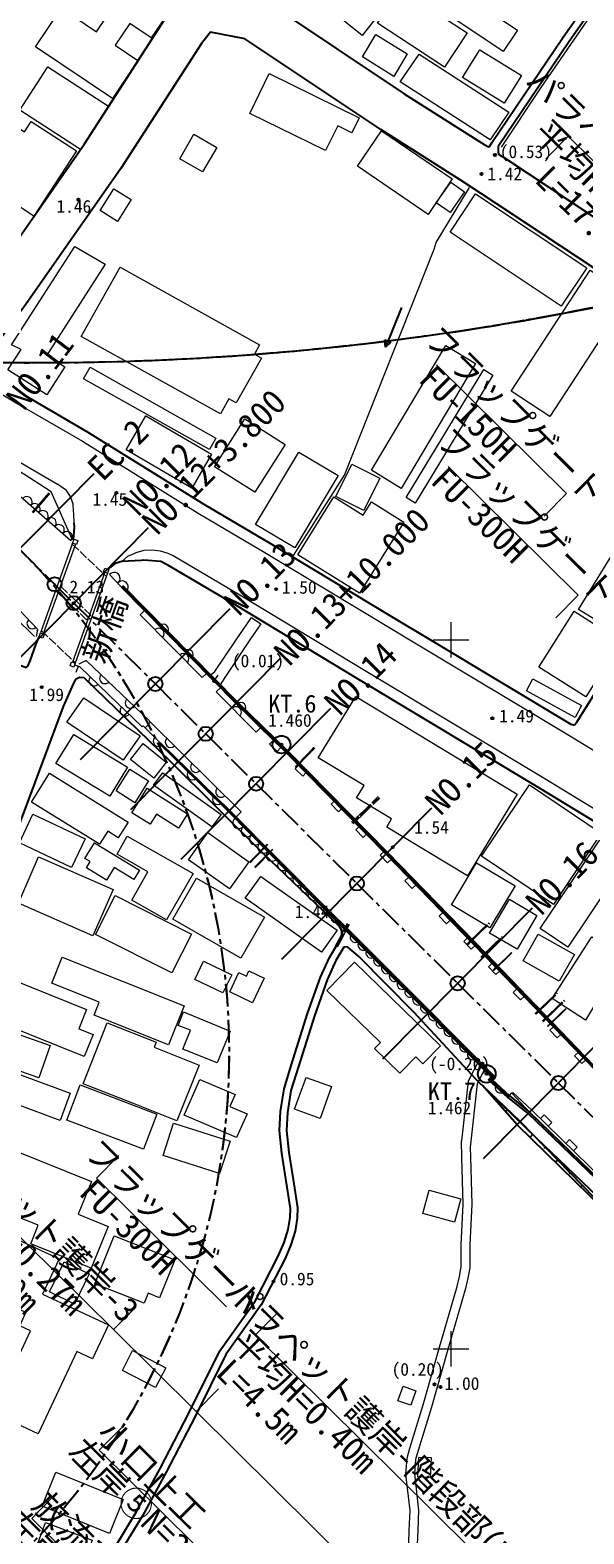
# Model space of a CAD drawing. Header units: metres. Extents: x -18 to 909, y -213 to 1219.
# Drawn here: x 380.6 to 458.7, y 253.9 to 466 of the extents above; entities that cross this region are included whole.
import ezdxf
from ezdxf.enums import TextEntityAlignment as Align

# ---------------------------------------------------------------- set-up
doc = ezdxf.new("R2010")
doc.units = ezdxf.units.M
doc.linetypes.add('CENTER', pattern=[5.08, 3.175, -0.635, 0.635, -0.635])
doc.linetypes.add('DASHED', pattern=[1.524, 1.27, -0.254])
for name, color, linetype in [('D-STR', 7, 'Continuous'), ('D-STR-HTXT', 7, 'Continuous'), ('D-STR-STR2', 7, 'Continuous'), ('D-SUV', 7, 'Continuous'), ('S-SUV', 7, 'Continuous'), ('S-SUV-BMK', 7, 'Continuous'), ('S-SUV-CELN', 7, 'Continuous'), ('S-SUV-HTXT', 7, 'Continuous'), ('S-SUV-RIV', 7, 'Continuous'), ('S-SUV-SRVR', 7, 'Continuous'), ('S-SUV-STR', 7, 'Continuous'), ('S-SUV-TTL', 7, 'Continuous'), ('V-nasSTD', 7, 'Continuous')]:
    doc.layers.add(name, color=color, linetype=linetype)
doc.styles.add('JP', font='msgothic.ttc')

msp = doc.modelspace()

# ---------------------------------------------------------------- hatches: boundary and pattern name
at = {"layer": 'V-nasSTD', "true_color": 0xc0c0c0, "transparency": 33554521}
for points in [[(437.03, 327.61), (436.79, 327.37), (436.79, 327.37), (422.65, 341.52), (422.65, 341.52), (408.63, 355.78), (408.63, 355.78), (401.52, 362.81), (401.52, 362.81), (398.91, 365.37), (398.91, 365.37), (399.01, 365.48), (399.01, 365.48), (401.63, 362.92), (401.63, 362.92), (408.77, 355.92), (408.77, 355.92), (422.88, 341.74), (422.88, 341.74), (437.03, 327.61)], [(527.61, 252.8), (515.67, 264.9), (515.67, 264.9), (501.61, 279.13), (501.61, 279.13), (496.7, 284.29), (496.7, 284.29), (496.69, 284.3), (496.69, 284.3), (496.1, 283.76), (496.1, 283.76), (487.01, 292.81), (487.01, 292.81), (479.78, 299.95), (479.78, 299.95), (472.74, 306.9), (472.74, 306.9), (458.88, 321.25), (458.88, 321.25), (445.01, 335.67), (445.01, 335.67), (431.07, 350.01), (431.07, 350.01), (417.02, 364.25), (417.02, 364.25), (416.82, 364.05), (416.82, 364.05), (430.84, 349.79), (430.84, 349.79), (444.78, 335.43), (444.78, 335.43), (458.69, 321.06), (458.69, 321.06), (472.67, 306.75), (472.67, 306.75), (486.84, 292.64), (486.84, 292.64), (501.43, 278.95), (501.43, 278.95), (515.5, 264.74), (515.5, 264.74), (527.46, 252.65), (527.46, 252.65), (527.61, 252.8)]]:
    msp.add_hatch(color=7, dxfattribs=at).paths.add_polyline_path(points)

# ---------------------------------------------------------------- linework, layer by layer
at = {"layer": 'D-STR', "lineweight": 25, "true_color": 0xff0000}
for p, q in [((399.01, 365.48), (398.91, 365.37)), ((422.88, 341.74), (437.03, 327.61)), ((442.53, 337.32), (442.74, 337.54)), ((444.4, 335.4), (444.61, 335.61)), ((446.15, 333.59), (446.36, 333.8)), ((449.32, 311.6), (444.43, 317.13)), ((449.78, 312.07), (444.43, 317.13)), ((447.96, 315.47), (448.19, 315.72)), ((450.89, 313.18), (448, 315.51)), ((448.19, 315.72), (451.08, 313.37))]:
    msp.add_line(p, q, dxfattribs=at)
for points in [[(416.82, 364.05), (409.68, 371.05), (393.54, 387.44)], [(416.92, 364.15), (409.79, 371.16), (393.64, 387.54)], [(417.02, 364.25), (409.87, 371.25), (393.71, 387.61)], [(398.91, 365.37), (408.67, 355.82), (422.77, 341.64), (436.93, 327.51)], [(399.01, 365.48), (408.77, 355.92), (422.88, 341.74)], [(436.79, 327.37), (422.65, 341.52), (408.63, 355.78), (401.52, 362.81)], [(496.09, 283.41), (472.67, 306.75), (458.69, 321.06), (444.78, 335.43), (430.84, 349.79), (416.82, 364.05)], [(496.1, 283.62), (472.78, 306.86), (458.8, 321.17), (444.89, 335.54), (430.95, 349.89), (416.92, 364.15), (416.92, 364.15)], [(487.01, 292.81), (472.78, 306.86), (458.88, 321.25), (445.01, 335.67), (431.07, 350.01), (417.02, 364.25)], [(436.79, 327.37), (445.67, 318.36), (445.27, 317.94), (447.96, 315.47)], [(436.92, 327.51), (445.95, 318.36), (445.55, 317.95), (448.09, 315.61)], [(437.03, 327.61), (446.15, 318.37), (445.77, 317.96), (448.19, 315.72)], [(449.78, 312.07), (463.74, 297.74), (476.83, 282.53), (491.75, 269.18), (506.17, 255.31), (520.35, 241.21), (535.01, 227.59), (548.72, 213.01), (562.95, 198.95)], [(564.73, 200.75), (550.59, 214.9), (536.28, 228.87), (522.06, 242.93), (507.69, 256.85), (493.48, 270.92), (479.15, 284.88), (465.31, 299.32), (450.89, 313.18)], [(451.08, 313.37), (465.44, 299.46), (479.52, 285.25), (493.74, 271.18), (508.02, 257.18), (522.28, 243.16), (536.45, 229.04), (550.83, 215.14), (564.78, 200.8)], [(562.15, 198.15), (547.45, 211.73), (533.77, 226.34), (519.59, 240.45), (505.26, 254.39), (490.81, 268.23), (476, 281.7), (463.62, 297.62), (449.32, 311.6)]]:
    msp.add_lwpolyline(points, dxfattribs=at)
at = {"layer": 'D-STR-HTXT', "lineweight": 18, "true_color": 0xff0000}
for p, q in [((453.37, 447.85), (456.54, 451.04)), ((456.54, 451.04), (479.99, 427.82)), ((354.34, 320.38), (392.39, 282.7)), ((392.39, 282.7), (395.56, 285.89)), ((392.39, 282.7), (404.05, 271.15)), ((404.05, 271.15), (407.22, 274.35)), ((404.05, 271.15), (522.16, 154.17))]:
    msp.add_line(p, q, dxfattribs=at)
for points in [[(453.12, 397.43), (456.28, 400.63), (437.95, 418.78)], [(454.78, 383.11), (457.95, 386.31), (439.62, 404.47)], [(393.18, 307.25), (390.01, 304.05), (408.34, 285.9)], [(415.55, 285.09), (412.38, 281.9), (447.62, 246.99)], [(393.56, 268.87), (390.39, 265.68), (408.23, 248.01)], [(384.06, 259.28), (380.89, 256.08), (396.24, 240.88)]]:
    msp.add_lwpolyline(points, dxfattribs=at)
at = {"layer": 'D-STR-STR2', "lineweight": 25, "true_color": 0xff0000}
for p, q in [((448, 315.51), (448.2, 315.71)), ((449.96, 313.93), (450.05, 314.03)), ((448, 313.76), (447.69, 313.45)), ((449.81, 312.04), (449.63, 311.85)), ((451.83, 312.28), (452.02, 312.46)), ((451.56, 310.25), (451.14, 309.82)), ((453.64, 310.54), (453.73, 310.63)), ((453.3, 308.46), (453.11, 308.27)), ((455.44, 308.81), (455.61, 308.98)), ((455.05, 306.67), (454.71, 306.33)), ((457.24, 307.08), (457.32, 307.16)), ((456.79, 304.87), (456.64, 304.73)), ((458.53, 303.08), (458.29, 302.83))]:
    msp.add_line(p, q, dxfattribs=at)
at = {"layer": 'D-SUV', "lineweight": 13, "true_color": 0x0000ff}
for p, q in [((382.65, 399.97), (380.94, 398.01)), ((382.76, 399.87), (381.05, 397.91)), ((414.09, 351.2), (412.27, 349.34)), ((414.18, 351.11), (412.36, 349.25)), ((414.81, 350.49), (412.99, 348.63)), ((414.89, 350.42), (413.07, 348.56))]:
    msp.add_line(p, q, dxfattribs=at)
at = {"layer": 'D-SUV', "linetype": 'DASHED', "lineweight": 13, "true_color": 0x0000ff}
for p, q in [((382.71, 399.92), (381, 397.96)), ((383.31, 400.72), (382.65, 399.97)), ((383.36, 400.67), (382.71, 399.92)), ((383.42, 400.62), (382.76, 399.87)), ((412.27, 349.34), (411.57, 348.63)), ((412.36, 349.25), (411.66, 348.54)), ((412.99, 348.63), (412.29, 347.92)), ((413.07, 348.56), (412.37, 347.85)), ((447.81, 335.21), (448.52, 335.91)), ((447.84, 335.18), (448.56, 335.88)), ((447.88, 335.14), (448.59, 335.84)), ((455.47, 327.32), (456.19, 328.01)), ((455.5, 327.28), (456.22, 327.97)), ((455.54, 327.24), (456.26, 327.94))]:
    msp.add_line(p, q, dxfattribs=at)
at = {"layer": 'D-SUV', "lineweight": 13, "true_color": 0x0000ff}
for points in [[(447.81, 335.21), (446.37, 333.82), (445.95, 333.39)], [(447.88, 335.14), (446.44, 333.75), (446.02, 333.32)], [(455.47, 327.32), (453.6, 325.51)], [(455.54, 327.24), (453.66, 325.44)]]:
    msp.add_lwpolyline(points, dxfattribs=at)
at = {"layer": 'D-SUV', "linetype": 'DASHED', "lineweight": 13, "true_color": 0x0000ff}
for points in [[(447.84, 335.18), (446.41, 333.78), (445.99, 333.36)], [(455.5, 327.28), (453.63, 325.48)]]:
    msp.add_lwpolyline(points, dxfattribs=at)
at = {"layer": 'S-SUV', "lineweight": 13, "true_color": 0xffffff}
for p, q in [((386.64, 393.66), (382.11, 380.97)), ((387.03, 393.52), (382.49, 380.83)), ((391.17, 389.53), (386.63, 376.83)), ((391.85, 389.21), (394.16, 386.79)), ((394.16, 386.79), (396.78, 384.12)), ((381.69, 381.52), (379.19, 384.14)), ((396.78, 384.12), (405.54, 375.25)), ((407.53, 373.29), (413.15, 367.58)), ((414.95, 365.84), (414.42, 365.3)), ((414.42, 365.3), (415.5, 364.26)), ((415.5, 364.26), (416.02, 364.8)), ((418.54, 362.36), (418.02, 361.82)), ((418.02, 361.82), (419.1, 360.78)), ((419.1, 360.78), (419.62, 361.32)), ((423.63, 357.33), (423.09, 356.81)), ((423.09, 356.81), (424.13, 355.73)), ((424.13, 355.73), (424.67, 356.25)), ((427.1, 353.73), (426.56, 353.21)), ((426.56, 353.21), (427.6, 352.13)), ((427.6, 352.13), (428.14, 352.65)), ((430.57, 350.13), (430.03, 349.61)), ((430.03, 349.61), (431.07, 348.53)), ((431.07, 348.53), (431.61, 349.05)), ((434.04, 346.53), (433.5, 346.01)), ((433.5, 346.01), (434.54, 344.93)), ((434.54, 344.93), (435.08, 345.45)), ((438.85, 341.55), (438.32, 341.02)), ((438.32, 341.02), (439.36, 339.95)), ((439.36, 339.95), (439.9, 340.47)), ((442.34, 337.96), (441.8, 337.44)), ((441.8, 337.44), (442.85, 336.36)), ((442.85, 336.36), (443.39, 336.89)), ((445.83, 334.38), (445.29, 333.86)), ((445.29, 333.86), (446.34, 332.78)), ((446.34, 332.78), (446.87, 333.3)), ((449.32, 330.8), (448.78, 330.27)), ((448.78, 330.27), (449.82, 329.2)), ((449.82, 329.2), (450.36, 329.72)), ((454.49, 325.45), (453.95, 324.93)), ((453.95, 324.93), (454.99, 323.85)), ((454.99, 323.85), (455.53, 324.37)), ((457.96, 321.85), (457.42, 321.33)), ((457.42, 321.33), (458.45, 320.25)), ((458.45, 320.25), (459, 320.77)), ((446.2, 318.42), (445.11, 319.51)), ((453.16, 312.99), (452.63, 312.46)), ((454.23, 311.94), (453.16, 312.99)), ((453.7, 311.41), (454.23, 311.94)), ((456.73, 309.5), (456.21, 308.96)), ((457.8, 308.45), (456.73, 309.5)), ((457.28, 307.91), (457.8, 308.45))]:
    msp.add_line(p, q, dxfattribs=at)
at = {"layer": 'S-SUV', "linetype": 'DASHED', "lineweight": 13, "true_color": 0xffffff}
for p, q in [((386.59, 393.51), (391.4, 388.96)), ((382.23, 381.3), (387.03, 376.75))]:
    msp.add_line(p, q, dxfattribs=at)
at = {"layer": 'S-SUV', "lineweight": 13, "true_color": 0x0000ff}
for p, q in [((381.69, 381.46), (381.49, 380.48)), ((381.69, 381.46), (381.6, 381.27)), ((381.69, 381.46), (381.7, 381.25)), ((387.45, 376.31), (387.08, 375.38)), ((387.45, 376.31), (387.33, 376.14)), ((387.45, 376.31), (387.42, 376.1)), ((406.61, 374.2), (407.19, 375.01)), ((406.61, 374.2), (406.68, 374.4)), ((406.61, 374.2), (406.76, 374.34)), ((418.01, 362.08), (419.8, 363.93)), ((418.11, 361.98), (419.9, 363.83)), ((418.06, 362.03), (418.16, 362.21)), ((418.06, 362.03), (418.23, 362.14)), ((425.99, 354.27), (427.74, 355.95)), ((426.09, 354.16), (426.2, 354.33)), ((426.2, 354.05), (427.94, 355.74)), ((426.09, 354.16), (426.27, 354.26)), ((425.38, 339.97), (424.19, 337.74)), ((425.65, 339.83), (424.45, 337.6)), ((425.52, 339.9), (425.38, 339.75)), ((425.52, 339.9), (425.47, 339.7)), ((442.25, 337.07), (444.18, 338.94)), ((442.36, 336.96), (444.28, 338.84)), ((442.31, 337.02), (442.41, 337.19)), ((442.31, 337.02), (442.48, 337.12)), ((444.23, 335.25), (446.05, 337.02)), ((444.29, 335.2), (444.39, 335.37)), ((444.29, 335.2), (444.46, 335.3)), ((444.34, 335.14), (446.15, 336.91)), ((451.89, 327.31), (453.76, 329.1)), ((452, 327.2), (453.86, 328.99)), ((451.94, 327.25), (452.05, 327.43)), ((451.94, 327.25), (452.12, 327.36)), ((452.9, 326.25), (454.77, 328.05)), ((453, 326.14), (454.87, 327.94)), ((452.95, 326.19), (453.06, 326.37)), ((452.95, 326.19), (453.13, 326.29)), ((444.44, 320.24), (443.98, 319.36)), ((444.44, 320.24), (444.31, 320.09)), ((444.44, 320.24), (444.39, 320.04))]:
    msp.add_line(p, q, dxfattribs=at)
at = {"layer": 'S-SUV', "linetype": 'DASHED', "lineweight": 13, "true_color": 0x0000ff}
for p, q in [((419.8, 363.93), (420.86, 365.03)), ((419.85, 363.88), (420.91, 364.97)), ((419.9, 363.83), (420.96, 364.92)), ((418.06, 362.03), (419.85, 363.88)), ((427.74, 355.95), (429.83, 357.97)), ((427.84, 355.84), (429.94, 357.86)), ((427.94, 355.74), (430.04, 357.76)), ((426.09, 354.16), (427.84, 355.84)), ((425.52, 339.9), (424.32, 337.67)), ((444.18, 338.94), (445.35, 340.09)), ((444.23, 338.89), (445.41, 340.03)), ((444.28, 338.84), (445.46, 339.98)), ((424.19, 337.74), (423.69, 336.81)), ((424.32, 337.67), (423.82, 336.74)), ((424.45, 337.6), (423.95, 336.67)), ((442.31, 337.02), (444.23, 338.89)), ((446.05, 337.02), (447.23, 338.16)), ((446.1, 336.97), (447.28, 338.11)), ((446.15, 336.91), (447.33, 338.06)), ((444.29, 335.2), (446.1, 336.97)), ((451.94, 327.25), (453.81, 329.05)), ((453.76, 329.1), (454.93, 330.23)), ((453.81, 329.05), (454.99, 330.18)), ((453.86, 328.99), (455.04, 330.12)), ((454.77, 328.05), (455.95, 329.18)), ((454.82, 327.99), (456, 329.12)), ((454.87, 327.94), (456.05, 329.07)), ((452.95, 326.19), (454.82, 327.99))]:
    msp.add_line(p, q, dxfattribs=at)
at = {"layer": 'S-SUV', "lineweight": 13, "true_color": 0xffffff}
for points in [[(337.92, 434.87), (348.47, 431.05), (351.08, 430.02), (353.63, 428.58), (364.04, 422.16), (378.94, 413.31), (388.04, 408.03), (404.37, 397.86), (413.76, 392.33), (431.22, 381.79), (434.21, 380)], [(386.56, 394.21), (383.63, 400.88), (379.78, 403.37), (364.47, 412.6), (355.71, 417.91), (349.49, 421.64), (330.42, 427.77), (325.3, 427.75)], [(335.54, 428.29), (345.99, 424.5), (348.06, 423.68), (350.06, 422.56), (360.39, 416.19), (375.37, 407.29), (384.53, 401.97)], [(364.06, 412.15), (368.93, 408.59), (375.62, 403.16), (379.63, 399.95), (386.41, 394.03)], [(386.88, 396.53), (386.8, 397.75), (386.77, 398.21), (386.71, 399.12), (386.34, 400.21), (385.76, 401.09), (384.53, 401.97)], [(367.67, 393.79), (381.29, 380.48)], [(387.37, 394.01), (387.18, 393.47), (386.64, 393.66), (386.84, 394.2), (387.37, 394.01)], [(400.82, 391.83), (400.13, 392.18), (399.03, 392.53), (397.83, 392.67), (396.68, 392.61), (395.56, 392.28), (395.18, 392.1), (394.39, 391.74), (393.58, 391.05)], [(420.65, 380), (410.21, 386.3), (400.82, 391.83)], [(391.55, 389.39), (387.02, 376.69)], [(391.74, 389.93), (391.55, 389.39), (391.02, 389.58), (391.21, 390.12), (391.74, 389.93)], [(396.78, 384.12), (396.17, 383.53), (404.92, 374.68), (405.54, 375.25)], [(382.64, 380.77), (382.45, 380.24), (381.92, 380.43), (382.11, 380.97), (382.64, 380.77)], [(626.37, 257.05), (609.75, 266.12), (593.68, 275.83), (574.39, 287.48), (555.36, 298.99), (537.51, 309.58), (517.74, 321.52), (494.84, 335.32), (491.26, 337.49), (485.45, 340.9), (472.05, 348.93), (453.22, 360.41), (427.79, 375.69), (420.65, 380)], [(420.65, 380), (420.65, 380)], [(434.21, 380), (456.84, 366.41), (475.66, 354.93), (489.06, 346.89), (494.86, 343.5), (498.51, 341.28), (521.27, 327.57), (541.08, 315.6), (558.98, 304.98), (577.65, 293.69), (597.03, 281.98), (613.24, 272.19), (629.73, 263.2)], [(434.21, 380), (434.21, 380)], [(387.02, 376.69), (386.82, 376.16), (386.29, 376.35), (386.48, 376.89), (387.02, 376.69)], [(409.52, 354.83), (409.68, 355.01), (400.97, 363.51), (396.57, 367.87), (396.45, 367.74), (391.71, 372.3), (387.67, 376.19), (386.96, 376.41)], [(397.58, 368.33), (397.47, 368.57), (388.54, 377.11), (387.5, 376.56)], [(405.54, 375.25), (406.18, 375.13), (406.71, 375.53)], [(408.09, 374.69), (407.44, 373.67), (407.53, 373.29)], [(407.53, 373.29), (406.9, 372.66), (412.51, 366.99), (413.15, 367.58)], [(409.68, 355.01), (410.42, 355.75), (397.62, 368.37), (396.87, 367.61)], [(413.15, 367.58), (421.41, 359.58), (421.44, 359.61), (437.27, 343.17), (451.95, 328.09), (461.54, 318.12), (478.05, 301.23)], [(443.66, 321.01), (426.03, 338.67), (425.43, 339.27), (415.78, 348.73), (415.41, 349.07), (409.52, 354.83)], [(451.95, 328.09), (461.77, 318.32), (478.37, 301.67), (495.83, 284.5), (496.69, 283.95)], [(448.72, 316.14), (448.61, 316.02), (448.54, 316.11), (448.19, 315.72), (445.77, 317.96), (446.2, 318.42)], [(471.01, 294.03), (471.21, 294.19), (465.68, 299.7), (451.38, 313.68), (448.72, 316.14)], [(471.01, 294.03), (465.44, 299.46), (451.08, 313.38), (448.61, 316.02)]]:
    msp.add_lwpolyline(points, dxfattribs=at)
at = {"layer": 'S-SUV', "lineweight": 25, "true_color": 0xffffff}
for points in [[(433.04, 426.86), (430.76, 421.31)], [(430.76, 421.31), (430.68, 422.31)], [(430.68, 422.31), (431.52, 421.97)], [(431.52, 421.97), (430.76, 421.31)]]:
    msp.add_lwpolyline(points, dxfattribs=at)
at = {"layer": 'S-SUV', "lineweight": 25, "true_color": 0x00ffff}
for points in [[(368.55, 382.14), (389.66, 403.46)], [(376.24, 374.52), (397.35, 395.84)], [(387.75, 363.12), (408.86, 384.44)], [(394.86, 356.08), (415.97, 377.4)], [(401.96, 349.05), (423.07, 370.36)], [(416.17, 334.97), (437.28, 356.29)], [(430.38, 320.9), (451.49, 342.21)], [(444.59, 306.82), (465.7, 328.14)]]:
    msp.add_lwpolyline(points, dxfattribs=at)
at = {"layer": 'S-SUV', "linetype": 'DASHED', "lineweight": 13, "true_color": 0xffffff}
msp.add_lwpolyline([(385.01, 387.49), (389.23, 383.5), (388.61, 382.84), (384.39, 386.84), (385.01, 387.49)], dxfattribs=at)
at = {"layer": 'S-SUV', "lineweight": 13, "true_color": 0xffffff}
for centre, radius, start, end in [((380.2, 399.46), 0.75, 318.843, 138.8594), ((381.33, 398.47), 0.75, 318.843, 138.8594), ((382.46, 397.48), 0.75, 318.843, 138.8594), ((383.59, 396.49), 0.75, 318.843, 138.8594), ((384.72, 395.51), 0.75, 318.843, 138.8594), ((385.85, 394.52), 0.75, 318.843, 138.8594), ((392.49, 388.67), 0.843, 307.3886, 139.9987), ((393.65, 387.46), 0.843, 307.3886, 139.9987), ((380.96, 382.29), 0.75, 133.6886, 313.6886), ((399.4, 381.47), 0.75, 314.6198, 134.6198), ((398.79, 380.88), 0.75, 314.6842, 134.6843), ((402.3, 377.32), 0.75, 314.6842, 134.6842), ((402.91, 377.91), 0.75, 314.6198, 134.6198), ((389.69, 374.25), 0.75, 136.0986, 316.0986), ((391.2, 374.57), 0.75, 136.2717, 316.2717), ((394.81, 371.11), 0.75, 136.2717, 316.2717), ((394.08, 370.02), 0.75, 136.0958, 316.0958), ((409.71, 369.82), 0.75, 314.7, 134.7004), ((410.34, 370.43), 0.75, 314.5348, 134.5348), ((398.77, 365.69), 0.75, 135.2811, 315.2811), ((400.46, 365.57), 0.75, 135.3922, 315.3921), ((403.54, 361), 0.75, 135.6928, 315.6928), ((404.02, 362.06), 0.75, 135.3922, 315.3922), ((407.58, 358.55), 0.75, 135.3922, 315.3922), ((407.11, 357.51), 0.75, 135.6928, 315.6927), ((410.06, 354.2), 0.828, 130.2091, 320.9612), ((411.23, 353.05), 0.828, 130.2091, 320.9612), ((412.41, 351.9), 0.828, 130.2091, 320.9612), ((413.59, 350.74), 0.828, 130.2091, 320.9612), ((414.76, 349.59), 0.828, 130.2091, 320.9612), ((416.31, 348.21), 0.751, 135.5065, 315.6208), ((417.38, 347.15), 0.751, 135.5065, 315.6208), ((418.46, 346.1), 0.751, 135.5065, 315.6208), ((419.53, 345.05), 0.751, 135.5065, 315.6208), ((420.6, 344), 0.751, 135.5065, 315.6208), ((421.67, 342.95), 0.751, 135.5065, 315.6208), ((422.74, 341.9), 0.751, 135.5065, 315.6208), ((423.82, 340.85), 0.751, 135.5065, 315.6208), ((424.89, 339.8), 0.751, 135.5065, 315.6208), ((426.56, 338.09), 0.78, 132.7416, 317.1934), ((427.66, 336.99), 0.78, 132.7416, 317.1934), ((428.76, 335.89), 0.78, 132.7416, 317.1934), ((429.86, 334.78), 0.78, 132.7416, 317.1934), ((430.97, 333.68), 0.78, 132.7416, 317.1934), ((432.07, 332.58), 0.78, 132.7416, 317.1934), ((433.17, 331.47), 0.78, 132.7416, 317.1934), ((434.27, 330.37), 0.78, 132.7416, 317.1934), ((435.37, 329.27), 0.78, 132.7416, 317.1934), ((436.48, 328.16), 0.78, 132.7416, 317.1934), ((437.58, 327.06), 0.78, 132.7416, 317.1934), ((438.68, 325.96), 0.78, 132.7416, 317.1934), ((439.78, 324.85), 0.78, 132.7416, 317.1934), ((440.88, 323.75), 0.78, 132.7416, 317.1934), ((441.99, 322.65), 0.78, 132.7416, 317.1934), ((443.09, 321.54), 0.78, 132.7416, 317.1934), ((446.98, 316.84), 0.75, 137.3073, 317.3073)]:
    msp.add_arc(centre, radius, start, end, dxfattribs=at)
at = {"layer": 'S-SUV-BMK', "lineweight": 25, "true_color": 0xffffff}
for centre in [(384.1, 387.85), (386.8, 385.18), (398.31, 373.78), (405.41, 366.74), (412.52, 359.7), (426.73, 345.63), (440.94, 331.56), (455.15, 317.48)]:
    msp.add_circle(centre, 1, dxfattribs=at)
at = {"layer": 'S-SUV-BMK', "true_color": 0xffffff}
for p in [(384.1, 387.85), (386.8, 385.18), (398.31, 373.78), (405.41, 366.74), (412.52, 359.7), (426.73, 345.63), (440.94, 331.56), (455.15, 317.48)]:
    msp.add_point(p, dxfattribs=at)
at = {"layer": 'S-SUV-CELN', "linetype": 'CENTER', "lineweight": 25, "true_color": 0xffffff}
for p, q in [((379.1, 392.8), (384.1, 387.85)), ((384.1, 387.85), (386.8, 385.18)), ((386.8, 385.18), (398.31, 373.78)), ((398.31, 373.78), (405.41, 366.74)), ((405.41, 366.74), (412.52, 359.7)), ((412.52, 359.7), (426.73, 345.63)), ((426.73, 345.63), (440.94, 331.56)), ((440.94, 331.56), (455.15, 317.48)), ((455.15, 317.48), (469.36, 303.41))]:
    msp.add_line(p, q, dxfattribs=at)
for centre, radius, start, end in [((381.66, 819.2), 400, 248.8722, 247.7276), ((381.66, 819.2), 400, 251.6868, 248.8722), ((381.66, 819.2), 400, 251.7369, 251.6868), ((381.66, 819.2), 400, 254.6017, 251.7369), ((381.66, 819.2), 400, 255.646, 254.6017), ((308.73, 321.75), 100, 75.646, 75.6231), ((308.73, 321.75), 100, 75.6231, 64.1639)]:
    msp.add_arc(centre, radius, start, end, dxfattribs=at)
at = {"layer": 'S-SUV-RIV', "lineweight": 13, "true_color": 0x0000ff}
for points in [[(447.14, 449.52), (452.7, 457.91), (463.83, 474.05), (470.55, 481.34), (481.51, 489.07)], [(424.98, 403.23), (437.61, 435.11), (437.93, 436.04), (442.61, 443.83)], [(417.81, 391.9), (424.98, 403.23)], [(409.7, 380), (411.85, 383.16)], [(413.17, 382.27), (411.63, 380)], [(411.85, 383.16), (413.17, 382.27)], [(406.71, 375.53), (409.7, 380)], [(411.63, 380), (408.09, 374.69)], [(409.7, 380), (409.7, 380)], [(411.63, 380), (411.63, 380)], [(444.03, 320.86), (442.42, 317.77), (441.5, 309.31)], [(445.02, 319.95), (443.69, 317.39), (442.71, 308.43)], [(434.05, 252.63), (434.11, 254.37), (434.24, 257.19), (433.65, 262.32), (433.82, 264.57), (434.21, 265.98), (436.1, 272.11), (438.3, 279.88), (440.87, 288.79), (441.2, 290.2), (441.45, 291.54), (441.46, 294.68), (441.72, 300.42), (441.53, 306.97), (441.5, 309.31)], [(442.71, 308.43), (442.73, 307.01), (442.92, 300.41), (442.66, 294.66), (442.65, 291.42), (442.37, 289.96), (442.04, 288.5), (439.47, 279.57), (437.25, 271.78), (435.37, 265.65), (435.01, 264.36), (434.86, 262.35), (435.44, 257.23), (435.31, 254.32), (435.24, 252.49)]]:
    msp.add_lwpolyline(points, dxfattribs=at)
at = {"layer": 'S-SUV-SRVR', "lineweight": 25, "true_color": 0x808080}
for points in [[(369.15, 423.1), (375, 430.91), (388.32, 449.95), (399.65, 467.54), (408.2, 480.17), (421.03, 498.5)], [(564.12, 434.85), (535.65, 453.68), (506.9, 472.47), (481.35, 489.39), (470.17, 481.78), (464.93, 476.13), (464, 474.91), (456.65, 464.42), (446.65, 449.59)], [(445.81, 450.21), (455.84, 465.01), (462.06, 473.97)], [(414.28, 469.79), (433.4, 457.01), (444.67, 449.87)], [(410.94, 464.8), (406.07, 465.7), (404.81, 464.11)], [(485.79, 415.13), (474.06, 422.76), (459.9, 432.61), (444.17, 443.02), (441.44, 444.82), (430.13, 451.98), (410.94, 464.8)], [(404.81, 464.11), (393.46, 446.49), (380.02, 427.27), (374.11, 419.38)], [(444.67, 449.87), (445.3, 449.57), (445.42, 449.58), (445.81, 450.21)], [(446.65, 449.59), (446.66, 449.09), (446.67, 448.74), (446.77, 448.48), (447.55, 447.98)], [(447.55, 447.98), (463.25, 437.59), (477.39, 427.75), (498.31, 414.24)], [(379.74, 414.59), (388.8, 409.32), (405.13, 399.16), (414.54, 393.61), (431.84, 383.17), (437.13, 380)], [(386.75, 394.13), (386.93, 395.91), (386.88, 396.53)], [(393.58, 391.05), (392.63, 390.75), (391.85, 390.17), (391.67, 389.95)], [(400.06, 390.54), (399.07, 391.07), (396.71, 391.22), (396.33, 391.2), (393.58, 391.05)], [(417.74, 380), (409.43, 385.02), (400.06, 390.54)], [(379.35, 376.38), (380.09, 376.12), (380.35, 376.31), (380.68, 377.05), (381.52, 379.42), (381.92, 380.43)], [(381.72, 380), (381.72, 380)], [(482.52, 340.86), (471.29, 347.64), (452.5, 359.1), (427.17, 374.31), (417.74, 380)], [(417.74, 380), (417.74, 380)], [(437.13, 380), (456.92, 368.12)], [(437.13, 380), (437.13, 380)], [(457.74, 368.41), (464.97, 380)], [(424.09, 339.76), (413.47, 349.9), (400.5, 362.81), (388.26, 374.63), (387.61, 374.68), (387.06, 374.41), (386.76, 373.88), (385.33, 370.58)], [(385.33, 370.58), (375.19, 343.63), (368.26, 324.74), (358.22, 298.56), (348.68, 275.66), (336.46, 245.93)], [(456.92, 368.12), (457.27, 368.02), (457.43, 368.03), (457.74, 368.41)], [(424.04, 337.16), (424.57, 338.1), (424.63, 338.42), (424.63, 338.89), (424.45, 339.33), (424.09, 339.76)], [(392.44, 251.74), (395.62, 256.93), (398.95, 263.03), (403.07, 271), (407.4, 279.69), (412.37, 286.71), (415.69, 293.15), (416.5, 295.01), (417.04, 296.83), (417.33, 298.5), (417.35, 299.79), (416.84, 303.07), (416.15, 307.57), (415.8, 310.78), (415.96, 313.45), (416.46, 316.67), (417.51, 320.09), (419.79, 327.29), (421.62, 332.43), (422.85, 335.21), (424.04, 337.16)], [(424.89, 336.64), (423.74, 334.75), (422.55, 332.06), (420.74, 326.97), (418.48, 319.82), (417.44, 316.45), (416.96, 313.34), (416.8, 310.81), (417.14, 307.7), (417.83, 303.26), (418.36, 299.86), (418.32, 298.4), (418.02, 296.6), (417.44, 294.67), (416.6, 292.72), (413.23, 286.19), (408.26, 279.18), (403.96, 270.55), (399.84, 262.58), (396.49, 256.42), (393.33, 251.29)], [(426.95, 335.39), (425.45, 336.67), (425.16, 336.72), (424.89, 336.64)], [(576.68, 184.87), (571.75, 189.82), (553.36, 208.72), (541.44, 220.93), (529.27, 232.59), (509.03, 253.3), (504.39, 257.79), (493.49, 268.38), (488.22, 274.04), (482.99, 279.67), (470.25, 292.31), (452.12, 309.67), (443.52, 318.01), (434.79, 327.43), (426.95, 335.39)]]:
    msp.add_lwpolyline(points, dxfattribs=at)
for centre in [(446.2, 448.39), (444.3, 445.71), (387.46, 442.09), (392.82, 400.73), (415.35, 387.15), (386.8, 385.18), (382.29, 373.32), (406.61, 374.2), (445.84, 368.94), (431.79, 350.75), (422.88, 341.74), (444.44, 320.24), (414.97, 289.49), (437.68, 274.99), (438.52, 274.61)]:
    msp.add_circle(centre, 0.15, dxfattribs=at)
at = {"layer": 'S-SUV-SRVR', "lineweight": 25, "true_color": 0x00ff00}
for centre, radius in [((416.1, 365.23), 1.25), ((416.1, 365.23), 0.15), ((445.04, 318.78), 1.25), ((445.04, 318.78), 0.15)]:
    msp.add_circle(centre, radius, dxfattribs=at)
at = {"layer": 'S-SUV-STR', "lineweight": 13, "true_color": 0x808080}
for points in [[(392.25, 456.35), (381.41, 463.65), (385.08, 469.1), (389.99, 465.79), (397.02, 476.23), (402.76, 472.37), (397.72, 464.9), (394.7, 466.94), (392.64, 463.88), (395.86, 461.71), (392.25, 456.35)], [(427.49, 465.24), (422.46, 469.31), (425.9, 473.75), (430.94, 469.68), (427.49, 465.24)], [(439.08, 460.78), (429.62, 467.01), (432.81, 471.85), (442.27, 465.62), (439.08, 460.78)], [(447.38, 462.99), (438.29, 469.08), (440.26, 472.09), (449.36, 466), (447.38, 462.99)], [(431.93, 459.49), (427.51, 462.23), (429.39, 465.39), (433.8, 462.66), (431.93, 459.49)], [(445.51, 450.55), (432.84, 458.71), (435.5, 462.61), (448.16, 454.45), (445.51, 450.55)], [(447.52, 455.7), (441.63, 459.35), (444.05, 463.25), (449.94, 459.6), (447.52, 455.7)], [(387.76, 449.19), (379.2, 454.72), (383.14, 460.81), (391.69, 455.28), (387.76, 449.19)], [(422.32, 449.01), (411.62, 454.27), (414.38, 459.87), (427.07, 453.63), (426.04, 451.53), (424.05, 452.52), (422.32, 449.01)], [(374.7, 450.49), (376.8, 453.69), (379.84, 451.67), (380.81, 453.14), (387.19, 448.96), (381.17, 439.76), (376.76, 442.68), (373.9, 438.26), (369.26, 441.3), (375.11, 450.22), (374.7, 450.49)], [(404.98, 446.01), (401.76, 447.87), (403.75, 451.31), (406.97, 449.45), (404.98, 446.01)], [(436.79, 440.02), (426.81, 446.81), (430.22, 451.81), (440.19, 445.03), (436.79, 440.02)], [(392.99, 439), (390.52, 440.55), (392.45, 443.64), (394.92, 442.1), (392.99, 439)], [(439.87, 440.3), (437.93, 441.67), (439.99, 444.57), (441.92, 443.2), (439.87, 440.3)], [(455.56, 427.09), (439.88, 437.53), (443.47, 442.93), (459.15, 432.48), (455.56, 427.09)], [(382.99, 414.55), (377.52, 418.07), (379.41, 420.98), (378.04, 421.61), (386.96, 435.49), (391.25, 432.99), (383, 420.17), (385.56, 418.52), (382.99, 414.55)], [(407.48, 411.86), (387.85, 422.8), (393.33, 432.57), (413, 421.61), (412.27, 420.3), (413.27, 419.74), (409.73, 413.43), (408.68, 414.02), (407.48, 411.86)], [(453.96, 411.49), (448.47, 415.06), (459.61, 432.15), (465.09, 428.58), (453.96, 411.49)], [(432.97, 401.37), (428.77, 403.92), (439.28, 421.53), (443.47, 418.98), (432.97, 401.37)], [(405.93, 406.83), (388.18, 416.84), (389.1, 418.48), (406.85, 408.47), (405.93, 406.83)], [(434.97, 399.29), (433.7, 400.06), (444.64, 418.12), (445.9, 417.35), (434.97, 399.29)], [(403.47, 401.41), (394.18, 406.79), (396.95, 411.58), (406.24, 406.21), (403.47, 401.41)], [(412.36, 400.82), (406.65, 404.43), (410.91, 411.19), (416.62, 407.58), (412.36, 400.82)], [(417.97, 392.98), (412.45, 396.28), (418.55, 406.47), (424.07, 403.17), (417.97, 392.98)], [(427.72, 398.27), (423.77, 400.21), (426.02, 404.77), (429.97, 402.83), (427.72, 398.27)], [(427.11, 386.58), (418.4, 392), (423.48, 400.16), (427.63, 397.58), (428.79, 399.45), (433.36, 396.61), (427.11, 386.58)], [(463.76, 380.75), (457.98, 384.3), (463.51, 393.3), (468.1, 390.48), (466.24, 387.45), (467.43, 386.72), (463.76, 380.75)], [(454.82, 380), (457.37, 384.05), (463.74, 380)], [(463.74, 380), (463.74, 380), (463.98, 379.84), (459.01, 371.95), (452.39, 376.15), (454.82, 380)], [(454.82, 380), (454.82, 380)], [(457.5, 369.05), (450.67, 372.81), (451.56, 374.48), (458.39, 370.73), (457.5, 369.05)], [(393.76, 363.02), (385.82, 368.39), (388.23, 371.8), (396.17, 366.44), (393.76, 363.02)], [(442.32, 346.71), (430.94, 353.59), (431.63, 354.73), (426.68, 357.72), (427.74, 359.46), (421.29, 363.37), (426.56, 372.02), (449.33, 358.24), (442.32, 346.71)], [(391.87, 357.95), (384.29, 362.55), (386.8, 366.64), (394.37, 362.04), (391.87, 357.95)], [(398.11, 360.48), (394.83, 363.11), (396.58, 365.38), (399.86, 362.76), (398.11, 360.48)], [(390.43, 351.17), (380.85, 357.1), (383.38, 361.18), (394.46, 354.26), (393.09, 352.08), (391.62, 353.03), (390.43, 351.17)], [(395.41, 357), (392.78, 358.68), (394.71, 361.78), (397.34, 360.1), (395.41, 357)], [(406.26, 353.62), (398.05, 359.48), (399.38, 361.23), (407.59, 355.37), (406.26, 353.62)], [(397.59, 353.99), (394.99, 355.62), (397.18, 359.06), (402.84, 355.44), (401.56, 353.43), (398.49, 355.4), (397.59, 353.99)], [(454.44, 342.67), (444.29, 349.48), (451.05, 359.54), (461.19, 352.74), (454.44, 342.67)], [(386.51, 347.9), (379.16, 351.36), (381.05, 355.39), (388.41, 351.93), (386.51, 347.9)], [(397.26, 347.29), (392.91, 349.77), (394.36, 352.33), (403.63, 347.05), (399.9, 340.5), (394.99, 343.3), (397.26, 347.29)], [(408.78, 344.89), (402.99, 348.99), (405.7, 352.81), (411.49, 348.71), (408.78, 344.89)], [(456.46, 336.65), (452.6, 339.3), (461.6, 352.69), (465.45, 350.04), (456.46, 336.65)], [(391.44, 346.12), (388.58, 347.86), (389.11, 348.73), (388.36, 349.18), (389.71, 351.39), (396.09, 347.49), (395.3, 346.19), (392.52, 347.88), (391.44, 346.12)], [(389.48, 338.26), (378.99, 342.88), (381.85, 349.39), (392.34, 344.78), (389.48, 338.26)], [(445.49, 339.38), (440.07, 342.64), (443.61, 348.54), (449.04, 345.28), (445.49, 339.38)], [(410.38, 335.1), (400.8, 340.6), (404.12, 346.38), (413.7, 340.88), (410.38, 335.1)], [(421.72, 335.93), (410.97, 343.54), (413.18, 346.64), (423.93, 339.03), (421.72, 335.93)], [(400.65, 333.01), (389.87, 338.46), (392.64, 343.94), (403.42, 338.49), (400.65, 333.01)], [(449.32, 336.35), (445.43, 338.63), (448.24, 343.41), (452.13, 341.13), (449.32, 336.35)], [(455.28, 331.85), (450.18, 334.72), (452.3, 338.49), (457.4, 335.62), (455.28, 331.85)], [(458.95, 326.36), (454.26, 329.42), (459.85, 338.1), (463.29, 335.83), (461.8, 333.57), (462.9, 332.92), (458.95, 326.36)], [(400.18, 322.88), (389.66, 327.07), (390.39, 328.89), (383.7, 331.55), (385.17, 335.24), (402.37, 328.39), (400.18, 322.88)], [(388.28, 321.23), (373.06, 327.33), (375.4, 333.16), (388.61, 327.84), (387.52, 325.13), (389.53, 324.32), (388.28, 321.23)], [(407.84, 330.19), (403.87, 332.1), (405.11, 334.66), (409.08, 332.75), (407.84, 330.19)], [(411.99, 328.82), (408.8, 330.33), (410.1, 333.07), (411.15, 332.58), (411.49, 333.31), (413.64, 332.29), (411.99, 328.82)], [(432.79, 318.87), (429.21, 322.34), (430.04, 323.19), (422.51, 330.52), (426.4, 334.52), (438.53, 322.72), (436.05, 320.18), (435.03, 321.17), (432.79, 318.87)], [(381.89, 318.21), (368.36, 322.96), (369.97, 327.54), (383.49, 322.79), (381.89, 318.21)], [(407.02, 320.32), (402.18, 322.25), (403.26, 324.93), (401.51, 325.62), (402.29, 327.52), (408.87, 324.81), (407.02, 320.32)], [(395.22, 314.6), (388.11, 317.38), (391.5, 325.96), (398.43, 323.24), (398.15, 322.53), (404.51, 320), (401.36, 312.13), (395.22, 314.6)], [(384.88, 312.22), (368.66, 318.2), (370.06, 322.02), (386.29, 316.04), (384.88, 312.22)], [(366.66, 318.49), (377, 314.23), (375.02, 309.32), (389.3, 303.58), (387.44, 298.97), (391.65, 297.27), (389.27, 291.35), (380.73, 294.78), (381.8, 297.44), (376.53, 299.56), (374.38, 294.2), (369.28, 296.25), (368.34, 293.92), (372.35, 292.31), (370.57, 287.9), (378.91, 284.55), (376.68, 279.02), (360.65, 285.47), (361.68, 288.02), (355.44, 290.62), (366.66, 318.49)], [(421.53, 312.48), (417.95, 313.78), (419.59, 318.28), (423.17, 316.98), (421.53, 312.48)], [(396.66, 308.15), (385.82, 312.27), (387.71, 317.22), (398.54, 313.1), (396.66, 308.15)], [(409.75, 309.79), (402.37, 312.96), (404.59, 318), (409.56, 315.87), (408.83, 314.18), (411.24, 313.15), (409.75, 309.79)], [(407.38, 304.71), (399.39, 307.28), (400.85, 311.83), (408.84, 309.27), (407.38, 304.71)], [(440.52, 297.88), (436.04, 299.09), (436.93, 302.39), (441.41, 301.17), (440.52, 297.88)], [(376.87, 296.35), (384.73, 292.68), (382.41, 287.69), (391.69, 283.36), (389.45, 278.57), (387.22, 279.61), (381.8, 268.02), (366.34, 275.23), (369.25, 281.48), (378.25, 277.27), (380.71, 282.53), (379.19, 283.25), (380.06, 285.13), (373.15, 288.35), (376.87, 296.35)], [(396.74, 286.42), (389.8, 289.16), (392.49, 295.94), (401.04, 292.53), (398.91, 287.19), (397.3, 287.84), (396.74, 286.42)], [(386.91, 286.31), (383.39, 288.02), (385.45, 292.27), (388.97, 290.57), (386.91, 286.31)], [(398.33, 274.54), (393.66, 276.95), (395.1, 279.75), (399.77, 277.33), (398.33, 274.54)], [(434.33, 272.03), (432.52, 272.66), (433.24, 274.71), (435.05, 274.08), (434.33, 272.03)], [(437.08, 261.83), (435.31, 261.92), (435.45, 264.73), (437.21, 264.64), (437.08, 261.83)], [(391.83, 253.92), (382.34, 257.78), (384.29, 262.59), (393.79, 258.73), (391.83, 253.92)], [(387.69, 248.41), (381.11, 250.89), (382.84, 255.48), (389.42, 253), (387.69, 248.41)]]:
    msp.add_lwpolyline(points, dxfattribs=at)
at = {"layer": 'S-SUV-TTL', "lineweight": 13, "true_color": 0xffffff}
for p, q in [((440, 382.5), (440, 377.5)), ((437.5, 380), (442.5, 380))]:
    msp.add_line(p, q, dxfattribs=at)
at = {"layer": 'S-SUV-TTL', "lineweight": 13, "true_color": 0xff0000}
for p, q in [((440, 282.5), (440, 277.5)), ((437.5, 280), (442.5, 280))]:
    msp.add_line(p, q, dxfattribs=at)
at = {"layer": 'V-nasSTD', "lineweight": 13, "true_color": 0xff0000}
for points in [[(398.91, 365.37), (399.01, 365.48)], [(401.52, 362.81), (398.91, 365.37)], [(399.01, 365.48), (401.63, 362.92)], [(408.63, 355.78), (401.52, 362.81)], [(401.63, 362.92), (408.77, 355.92)], [(417.02, 364.25), (416.82, 364.05)], [(416.82, 364.05), (430.84, 349.79)], [(431.07, 350.01), (417.02, 364.25)], [(422.65, 341.52), (408.63, 355.78)], [(408.77, 355.92), (422.88, 341.74)], [(430.84, 349.79), (444.78, 335.43)], [(445.01, 335.67), (431.07, 350.01)], [(422.88, 341.74), (437.03, 327.61)], [(436.79, 327.37), (422.65, 341.52)], [(444.78, 335.43), (458.69, 321.06)], [(458.88, 321.25), (445.01, 335.67)], [(437.03, 327.61), (436.79, 327.37)], [(458.69, 321.06), (472.67, 306.75)]]:
    msp.add_lwpolyline(points, dxfattribs=at)

# ---------------------------------------------------------------- texts
at = {"layer": 'D-STR-HTXT', "true_color": 0xff0000, "style": 'JP'}
for s, p in [('パラペット護岸-4', (463.15, 444.5)), ('平均H=0.20m', (459.98, 441.3)), ('L=17.3m', (456.81, 438.11)), ('フラップゲート', (447.12, 409.71)), ('FU-150H', (440.47, 409.96)), ('フラップゲート', (448.78, 395.39)), ('FU-300H', (442.14, 395.64)), ('パラペット護岸-3', (379.55, 296.12)), ('フラップゲート', (399.18, 294.98)), ('平均H=0.27m', (376.38, 292.93)), ('FU-300H', (392.53, 295.23)), ('L=50.0m', (373.21, 289.73)), ('パラペット護岸-階段部(左岸)', (430, 264.44)), ('平均H=0.40m', (417.39, 270.61)), ('L=4.5m', (410.99, 270.61)), ('左岸⑤N=2箇所', (396.14, 253.65)), ('小口止工', (395.83, 260.29)), ('放流工', (385.09, 251.93)), ('左岸⑤N=1式', (385.4, 245.29))]:
    msp.add_text(s, height=3.5, rotation=315.2741, dxfattribs=at).set_placement(p, align=Align.BOTTOM_CENTER)
at = {"layer": 'S-SUV-HTXT', "true_color": 0xffffff, "style": 'JP'}
for s, rotation, p in [('NO.11', 52.7051, (378.41, 413.24)), ('NO.12+3.800', 45.2741, (397.35, 395.84)), ('EC.2', 45.2741, (389.66, 403.46)), ('NO.12', 45.2741, (394.65, 398.51)), ('NO.13+10.000', 45.2741, (415.97, 377.4)), ('NO.13', 45.2741, (408.86, 384.44)), ('NO.14', 45.2741, (423.07, 370.36)), ('NO.15', 45.2741, (437.28, 356.29)), ('NO.16', 45.2741, (451.49, 342.21))]:
    msp.add_text(s, height=3.5, rotation=rotation, dxfattribs=at).set_placement(p, align=Align.MIDDLE_LEFT)
msp.add_text('新橋', height=3.5, rotation=70.3314, dxfattribs=at).set_placement((391.16, 381.49), align=Align.MIDDLE_CENTER)
at = {"layer": 'S-SUV-SRVR', "true_color": 0x808080, "style": 'JP'}
for s, p in [('(0.53)', (446.89, 447.42)), ('1.42', (445.13, 444.3)), ('1.46', (384.37, 439.71)), ('1.45', (389.44, 398.37)), ('2.13', (386.2, 386.02)), ('1.50', (416.15, 385.97)), ('(0.01)', (409.11, 375.6)), ('1.99', (380.53, 370.83)), ('1.49', (446.8, 367.82)), ('1.54', (434.8, 352.11)), ('1.44', (417.97, 340.21)), ('(-0.20)', (436.94, 318.76)), ('0.95', (415.84, 288.41)), ('(0.20)', (431.63, 275.66)), ('1.00', (439.11, 273.66))]:
    msp.add_text(s, height=1.8, dxfattribs=at).set_placement(p, align=Align.BOTTOM_LEFT)
at = {"layer": 'S-SUV-SRVR', "true_color": 0x00ff00, "style": 'JP'}
for s, height, p in [('KT.6', 2.5, (414.23, 369)), ('1.460', 1.8, (414.23, 367.2)), ('KT.7', 2.5, (436.73, 314.34)), ('1.462', 1.8, (436.73, 312.54))]:
    msp.add_text(s, height=height, dxfattribs=at).set_placement(p, align=Align.BOTTOM_LEFT)

doc.saveas('drawing.dxf')
